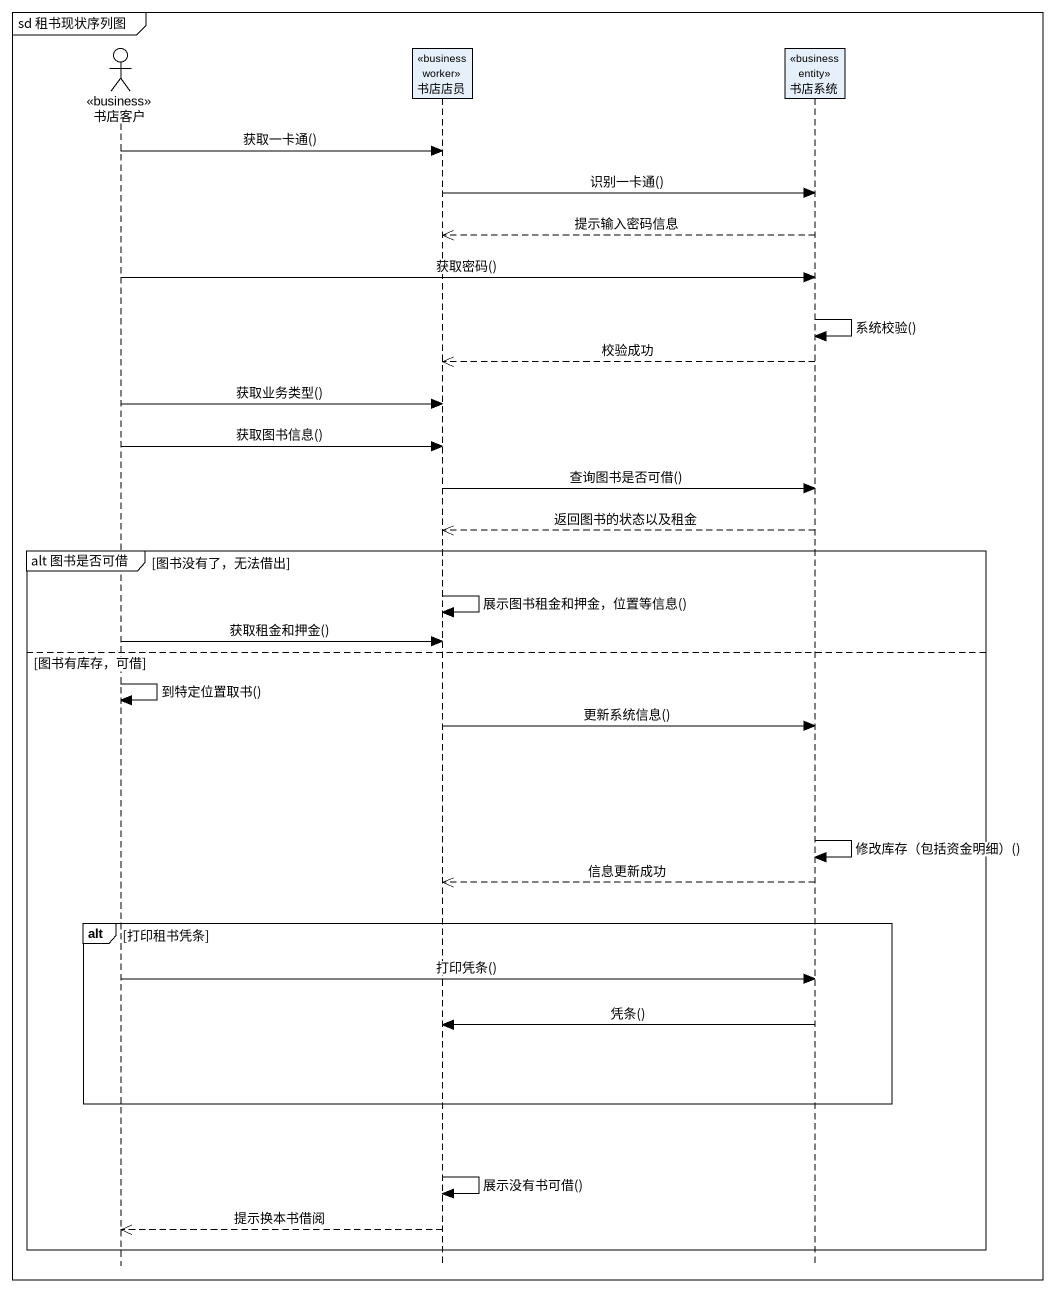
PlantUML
@startuml
mainframe sd 租书现状序列图
hide footbox
actor 书店客户 <<business>> #FFFFFF
participant 书店店员 <<business worker>>
participant 书店系统 <<business entity>>

书店客户 -> 书店店员 : 获取一卡通()
书店店员 -> 书店系统 : 识别一卡通()
书店系统 -->> 书店店员 : 提示输入密码信息
书店客户 -> 书店系统 : 获取密码()
书店系统 -> 书店系统 : 系统校验()
书店系统 -->> 书店店员 : 校验成功
书店客户 -> 书店店员 : 获取业务类型()
书店客户 -> 书店店员 : 获取图书信息()
书店店员 -> 书店系统 : 查询图书是否可借()
书店系统 -->> 书店店员 : 返回图书的状态以及租金
group alt 图书是否可借 [图书没有了，无法借出]
  书店店员 -> 书店店员 : 展示图书租金和押金，位置等信息()
  书店客户 -> 书店店员 : 获取租金和押金()
else 图书有库存，可借
  书店客户 -> 书店客户 : 到特定位置取书()
  书店店员 -> 书店系统 : 更新系统信息()
  书店系统 -> 书店系统 : 修改库存（包括资金明细）()
  书店系统 -->> 书店店员 : 信息更新成功
  alt 打印租书凭条
    书店客户 -> 书店系统 : 打印凭条()
    书店系统 -> 书店店员 : 凭条()
  end
  书店店员 -> 书店店员 : 展示没有书可借()
  书店店员 -->> 书店客户 : 提示换本书借阅
end
@enduml
